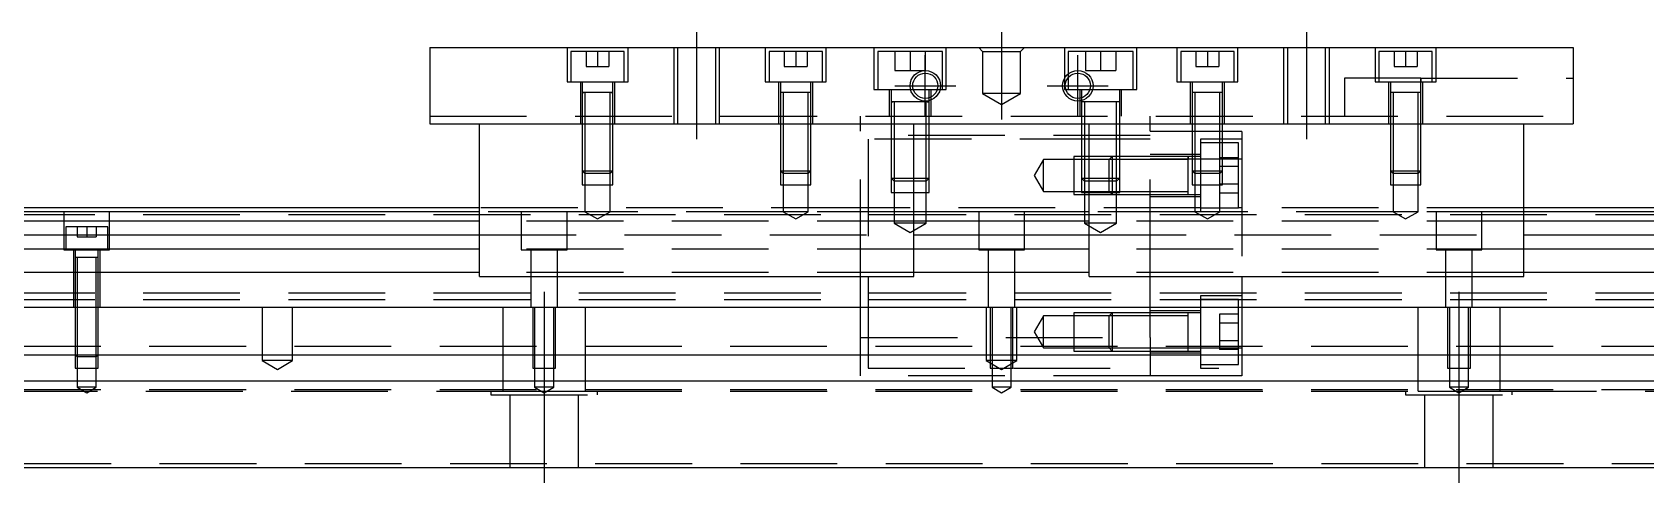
# Model space of a CAD drawing. Extents: x -10 to 840, y -259 to 102.
# Drawn here: x 192.9 to 404.5, y -223.3 to -164.3 of the extents above; entities that cross this region are included whole.
import ezdxf

# ---------------------------------------------------------------- set-up
doc = ezdxf.new("R2010")
doc.units = 0
doc.linetypes.add('CENTER', pattern=[50.8, 31.75, -6.35, 6.35, -6.35])
doc.linetypes.add('DASHED', pattern=[19.05, 12.7, -6.35])
doc.layers.get('0').update_dxf_attribs({"linetype": 'CONTINUOUS'})
doc.layers.add('CENTER', color=1, linetype='CENTER')

msp = doc.modelspace()

# ---------------------------------------------------------------- linework, layer by layer
at = {"color": 7, "linetype": 'CONTINUOUS'}
for p, q in [((245, -166.31), (245, -176.31)), ((245, -166.31), (395, -166.31)), ((395, -166.31), (395, -176.31)), ((335.500006, -173.41), (330.499994, -173.41)), ((245, -176.31), (395, -176.31)), ((251.5, -196.31), (251.5, -176.31)), ((308.5, -196.31), (308.5, -176.31)), ((331.5, -196.31), (331.5, -176.31)), ((388.5, -196.31), (388.5, -176.31)), ((251.5, -187.81), (0, -187.81)), ((251.5, -187.31), (60.5, -187.31)), ((331.5, -187.81), (308.5, -187.81)), ((585, -187.31), (388.5, -187.31)), ((640, -187.81), (388.5, -187.81)), ((251.5, -189.062272), (0, -189.062272)), ((331.5, -189.062272), (308.5, -189.062272)), ((640, -189.062272), (388.5, -189.062272)), ((0, -190.83668), (251.5, -190.83668)), ((308.5, -190.83668), (331.5, -190.83668)), ((388.5, -190.83668), (640, -190.83668)), ((251.5, -192.733076), (0, -192.733076)), ((331.5, -192.733076), (308.5, -192.733076)), ((640, -192.733076), (388.5, -192.733076)), ((251.5, -195.787372), (0, -195.787372)), ((251.5, -196.31), (308.5, -196.31)), ((331.5, -195.787372), (308.5, -195.787372)), ((331.5, -196.31), (388.5, -196.31)), ((640, -195.787372), (388.5, -195.787372)), ((0, -200.31), (640, -200.31)), ((640, -206.61), (0, -206.61)), ((640, -210.01), (0, -210.01)), ((0, -221.31), (640, -221.31))]:
    msp.add_line(p, q, dxfattribs=at)
at = {"color": 3, "linetype": 'DASHED'}
for p, q in [((263, -166.31), (263, -170.81)), ((270.5, -166.81), (263.5, -166.81)), ((263.5, -166.81), (263.5, -170.81)), ((265.5, -166.81), (265.5, -168.81)), ((267, -166.81), (267, -168.81)), ((268.5, -166.81), (268.5, -168.81)), ((270.5, -170.81), (270.5, -166.81)), ((271, -170.81), (271, -166.31)), ((277.000006, -166.31), (277.000006, -176.31)), ((277.5, -166.31), (277.5, -176.31)), ((282.5, -176.31), (282.5, -166.31)), ((282.999994, -176.31), (282.999994, -166.31)), ((289, -166.31), (289, -170.81)), ((296.5, -166.81), (289.5, -166.81)), ((289.5, -166.81), (289.5, -170.81)), ((291.5, -166.81), (291.5, -168.81)), ((293, -166.81), (293, -168.81)), ((294.5, -166.81), (294.5, -168.81)), ((296.5, -170.81), (296.5, -166.81)), ((297, -170.81), (297, -166.31)), ((303.25, -166.31), (303.25, -171.81)), ((312.25, -166.81), (303.75, -166.81)), ((303.75, -166.81), (303.75, -171.81)), ((306, -166.81), (306, -169.31)), ((308, -166.81), (308, -169.31)), ((310, -166.81), (310, -169.31)), ((312.25, -171.81), (312.25, -166.81)), ((312.75, -171.81), (312.75, -166.31)), ((317.5, -166.81), (317, -166.31)), ((317.5, -166.81), (317.5, -172.31)), ((317.5, -166.81), (322.5, -166.81)), ((322.5, -166.81), (323, -166.31)), ((322.5, -172.31), (322.5, -166.81)), ((328.25, -166.31), (328.25, -171.81)), ((337.25, -166.81), (328.75, -166.81)), ((328.75, -166.81), (328.75, -169.74875)), ((331, -166.81), (331, -169.31)), ((333, -166.81), (333, -169.31)), ((335, -166.81), (335, -169.31)), ((337.25, -171.81), (337.25, -166.81)), ((337.75, -171.81), (337.75, -166.31)), ((343, -166.31), (343, -170.81)), ((350.5, -166.81), (343.5, -166.81)), ((343.5, -166.81), (343.5, -170.81)), ((345.5, -166.81), (345.5, -168.81)), ((347, -166.81), (347, -168.81)), ((348.5, -166.81), (348.5, -168.81)), ((350.5, -170.81), (350.5, -166.81)), ((351, -170.81), (351, -166.31)), ((357.000006, -166.31), (357.000006, -176.31)), ((357.5, -166.31), (357.5, -176.31)), ((362.5, -176.31), (362.5, -166.31)), ((362.999994, -176.31), (362.999994, -166.31)), ((369, -166.31), (369, -170.81)), ((376.5, -166.81), (369.5, -166.81)), ((369.5, -166.81), (369.5, -170.81)), ((371.5, -166.81), (371.5, -168.81)), ((373, -166.81), (373, -168.81)), ((374.5, -166.81), (374.5, -168.81)), ((376.5, -170.81), (376.5, -166.81)), ((377, -170.81), (377, -166.31)), ((265.5, -168.81), (267, -168.81)), ((267, -168.81), (268.5, -168.81)), ((291.5, -168.81), (293, -168.81)), ((293, -168.81), (294.5, -168.81)), ((306, -169.31), (308, -169.31)), ((308, -169.31), (310, -169.31)), ((331, -169.31), (333, -169.31)), ((333, -169.31), (335, -169.31)), ((345.5, -168.81), (347, -168.81)), ((347, -168.81), (348.5, -168.81)), ((371.5, -168.81), (373, -168.81)), ((373, -168.81), (374.5, -168.81)), ((263, -170.81), (271, -170.81)), ((264.75, -170.81), (264.75, -176.31)), ((265, -170.81), (265, -172.21)), ((269, -172.21), (269, -170.81)), ((269.25, -176.31), (269.25, -170.81)), ((289, -170.81), (297, -170.81)), ((290.75, -170.81), (290.75, -176.31)), ((291, -170.81), (291, -172.21)), ((295, -172.21), (295, -170.81)), ((295.25, -176.31), (295.25, -170.81)), ((328.75, -169.74875), (328.75, -170.232968)), ((328.75, -170.232968), (328.75, -171.81)), ((343, -170.81), (351, -170.81)), ((344.75, -170.81), (344.75, -176.31)), ((345, -170.81), (345, -172.21)), ((349, -172.21), (349, -170.81)), ((349.25, -176.31), (349.25, -170.81)), ((375, -170.31), (365, -170.31)), ((365, -170.31), (365, -175.31)), ((369, -170.81), (377, -170.81)), ((370.75, -170.81), (370.75, -176.31)), ((371, -170.81), (371, -172.21)), ((375, -170.81), (375, -170.31)), ((375, -170.31), (395, -170.31)), ((375, -170.31), (375, -170.81)), ((375, -172.21), (375, -170.81)), ((375.25, -176.31), (375.25, -170.81)), ((269.000006, -172.21), (264.999994, -172.21)), ((269.000006, -172.21), (264.999994, -172.21)), ((265, -172.205), (265, -172.21)), ((265, -172.21), (265.216462, -172.21)), ((265.216708, -172.21), (265, -172.21)), ((265, -172.21), (265, -172.215)), ((265, -172.21), (265, -176.31)), ((268.783332, -172.21), (265.216708, -172.21)), ((265.35, -172.21), (265.35, -176.31)), ((268.65, -176.31), (268.65, -172.21)), ((269, -172.21), (268.783332, -172.21)), ((268.783538, -172.21), (269, -172.21)), ((269, -172.21), (269, -172.205)), ((269, -172.215), (269, -172.21)), ((269, -176.31), (269, -172.21)), ((295.000006, -172.21), (290.999994, -172.21)), ((295.000006, -172.21), (290.999994, -172.21)), ((295.000006, -172.21), (290.999994, -172.21)), ((291, -172.205), (291, -172.21)), ((291.216708, -172.21), (291, -172.21)), ((291, -172.21), (291, -172.215)), ((291, -172.21), (291, -176.31)), ((294.783332, -172.21), (291.216708, -172.21)), ((291.35, -172.21), (291.35, -176.31)), ((294.65, -176.31), (294.65, -172.21)), ((295, -172.21), (294.783332, -172.21)), ((295, -172.21), (295, -172.205)), ((295, -172.215), (295, -172.21)), ((295, -176.31), (295, -172.21)), ((303.25, -171.81), (312.75, -171.81)), ((305.25, -171.81), (305.25, -175.31)), ((310.500006, -173.41), (305.499994, -173.41)), ((310.500006, -173.41), (305.499994, -173.41)), ((305.5, -171.81), (305.5, -173.41)), ((305.5, -173.405), (305.5, -173.41)), ((305.5, -173.41), (305.757448, -173.41)), ((305.757468, -173.41), (305.5, -173.41)), ((305.5, -173.41), (305.5, -173.415)), ((305.5, -173.41), (305.5, -175.31)), ((310.013852, -173.41), (305.757468, -173.41)), ((305.9, -173.41), (305.9, -175.31)), ((310.242552, -173.41), (310.013852, -173.41)), ((310.1, -175.31), (310.1, -173.41)), ((310.5, -173.41), (310.242552, -173.41)), ((310.242602, -173.41), (310.5, -173.41)), ((310.5, -172.882418), (310.5, -171.81)), ((310.5, -173.246492), (310.5, -172.882418)), ((310.5, -173.41), (310.5, -173.246492)), ((310.5, -173.41), (310.5, -173.405)), ((310.5, -173.415), (310.5, -173.41)), ((310.5, -175.31), (310.5, -173.41)), ((310.75, -175.31), (310.75, -171.81)), ((322.5, -172.31), (317.5, -172.31)), ((317.5, -172.31), (320, -173.753376)), ((320, -173.753376), (322.5, -172.31)), ((328.25, -171.81), (337.75, -171.81)), ((330.25, -171.81), (330.25, -175.31)), ((330.5, -171.81), (330.5, -172.882418)), ((330.5, -172.882418), (330.5, -173.246492)), ((330.5, -173.246492), (330.5, -173.41)), ((330.5, -173.405), (330.5, -173.41)), ((330.757468, -173.41), (330.5, -173.41)), ((330.5, -173.41), (330.5, -173.415)), ((330.5, -173.41), (330.5, -175.31)), ((335.242552, -173.41), (330.757468, -173.41)), ((330.9, -173.41), (330.9, -175.31)), ((335.1, -175.31), (335.1, -173.41)), ((335.5, -173.41), (335.242552, -173.41)), ((335.5, -173.41), (335.5, -171.81)), ((335.5, -173.41), (335.5, -173.405)), ((335.5, -173.415), (335.5, -173.41)), ((335.5, -175.31), (335.5, -173.41)), ((335.75, -175.31), (335.75, -171.81)), ((349.000006, -172.21), (344.999994, -172.21)), ((349.000006, -172.21), (344.999994, -172.21)), ((345, -172.205), (345, -172.21)), ((345.216708, -172.21), (345, -172.21)), ((345, -172.21), (345, -172.215)), ((345, -172.21), (345, -176.31)), ((348.783332, -172.21), (345.216708, -172.21)), ((345.35, -172.21), (345.35, -176.31)), ((348.65, -176.31), (348.65, -172.21)), ((349, -172.21), (348.783332, -172.21)), ((349, -172.21), (349, -172.205)), ((349, -172.215), (349, -172.21)), ((349, -176.31), (349, -172.21)), ((375.000006, -172.21), (370.999994, -172.21)), ((375.000006, -172.21), (370.999994, -172.21)), ((375.000006, -172.21), (370.999994, -172.21)), ((375.000006, -172.21), (370.999994, -172.21)), ((371, -172.205), (371, -172.21)), ((371.216708, -172.21), (371, -172.21)), ((371, -172.21), (371, -176.31)), ((371, -172.21), (371, -172.215)), ((374.783332, -172.21), (371.216708, -172.21)), ((371.35, -172.21), (371.35, -176.31)), ((374.65, -176.31), (374.65, -172.21)), ((375, -172.21), (374.783332, -172.21)), ((375, -172.21), (375, -172.205)), ((375, -176.31), (375, -172.21)), ((375, -172.215), (375, -172.21)), ((245, -175.31), (395, -175.31)), ((301.5, -176.31), (301.5, -175.31)), ((305.5, -175.31), (305.5, -183.41)), ((305.500006, -175.31), (305.500006, -183.41)), ((305.9, -175.31), (305.9, -183.81)), ((310.1, -183.81), (310.1, -175.31)), ((310.499994, -183.41), (310.499994, -175.31)), ((310.5, -183.41), (310.5, -175.31)), ((330.5, -175.31), (330.5, -183.41)), ((330.500006, -175.31), (330.500006, -183.41)), ((330.9, -175.31), (330.9, -183.81)), ((335.1, -176.31), (335.1, -175.31)), ((335.499994, -176.31), (335.499994, -175.31)), ((335.5, -176.31), (335.5, -175.31)), ((339.5, -176.31), (339.5, -175.31)), ((265, -176.31), (265, -182.46)), ((265.000006, -176.31), (265.000002, -182.46)), ((265.35, -176.31), (265.35, -182.81)), ((268.65, -182.81), (268.65, -176.31)), ((268.999998, -182.46), (268.999994, -176.31)), ((269, -182.46), (269, -176.31)), ((291, -176.31), (291, -182.46)), ((291.000006, -176.31), (291.000002, -182.46)), ((291.35, -176.31), (291.35, -182.81)), ((294.65, -182.81), (294.65, -176.31)), ((294.999998, -182.46), (294.999994, -176.31)), ((295, -182.46), (295, -176.31)), ((301.5, -196.31), (301.5, -176.31)), ((335.1, -183.81), (335.1, -176.31)), ((335.499994, -183.410006), (335.499994, -176.31)), ((335.5, -183.41), (335.5, -176.31)), ((339.5, -196.31), (339.5, -176.31)), ((345, -177.31), (339.5, -177.31)), ((345, -176.31), (345, -182.46)), ((345.35, -177.31), (345, -177.31)), ((345.000006, -176.31), (345.000002, -182.46)), ((345.35, -176.31), (345.35, -182.81)), ((348.65, -177.31), (345.35, -177.31)), ((348.65, -182.81), (348.65, -176.31)), ((349, -177.31), (348.65, -177.31)), ((348.999998, -182.46), (348.999994, -176.31)), ((349, -182.46), (349, -176.31)), ((351.5, -177.31), (349, -177.31)), ((351.5, -177.31), (351.5, -180.940684)), ((371, -176.31), (371, -182.46)), ((371.000006, -176.31), (371.000002, -182.46)), ((371.35, -176.31), (371.35, -182.81)), ((374.65, -182.81), (374.65, -176.31)), ((374.999998, -182.46), (374.999994, -176.31)), ((375, -182.46), (375, -176.31)), ((339.5, -177.81), (301.5, -177.81)), ((302.5, -178.31), (302.5, -196.31)), ((335.1, -178.31), (302.5, -178.31)), ((335.5, -178.31), (335.1, -178.31)), ((339.5, -178.31), (335.5, -178.31)), ((346.1, -178.31), (346.1, -187.81)), ((351.5, -178.31), (346.1, -178.31)), ((348.65, -178.81), (346.1, -178.81)), ((349, -178.81), (348.65, -178.81)), ((351.1, -178.81), (349, -178.81)), ((351.1, -187.31), (351.1, -178.81)), ((325.5, -180.96), (324.287564, -183.06)), ((325.5, -185.16), (325.5, -180.96)), ((329.5, -180.96), (325.5, -180.96)), ((334.5, -180.560002), (329.5, -180.560006)), ((329.5, -180.560006), (329.5, -185.559994)), ((334.1, -180.96), (329.5, -180.96)), ((334.5, -180.56), (334.1, -180.96)), ((334.1, -183.81), (334.1, -180.96)), ((335.1, -180.96), (334.1, -180.96)), ((334.5, -180.56), (334.5, -183.81)), ((335.1, -180.56), (334.5, -180.56)), ((335.1, -180.560006), (334.5, -180.560002)), ((335.5, -180.56), (335.1, -180.56)), ((335.5, -180.560006), (335.1, -180.560006)), ((335.5, -180.96), (335.1, -180.96)), ((339.5, -180.56), (335.5, -180.56)), ((339.5, -180.560006), (335.5, -180.560006)), ((339.5, -180.96), (335.5, -180.96)), ((346.1, -180.31), (339.5, -180.31)), ((344.505, -180.56), (339.5, -180.56)), ((345, -180.940684), (339.5, -180.940684)), ((344.5, -180.96), (339.5, -180.96)), ((345, -180.56), (344.495, -180.56)), ((344.5, -183.06), (344.5, -180.559994)), ((344.5, -185.560006), (344.5, -180.559994)), ((344.5, -180.96), (344.5, -180.559994)), ((344.5, -180.56), (344.5, -180.817448)), ((344.5, -180.817468), (344.5, -180.56)), ((344.5, -180.817468), (344.5, -180.56)), ((344.5, -182.909954), (344.5, -180.817468)), ((344.5, -185.16), (344.5, -180.96)), ((345.35, -180.56), (345, -180.56)), ((345.35, -180.940684), (345, -180.940684)), ((346.1, -180.56), (345.35, -180.56)), ((348.65, -180.940684), (345.35, -180.940684)), ((348.6, -180.750598), (348.6, -181.9053)), ((351.1, -180.750598), (348.6, -180.750598)), ((348.6, -181.9053), (348.6, -184.2147)), ((351.1, -181.9053), (348.6, -181.9053)), ((349, -180.940684), (348.65, -180.940684)), ((351.5, -180.940684), (349, -180.940684)), ((351.5, -180.940684), (351.5, -196.31)), ((265, -182.46), (269, -182.46)), ((265, -182.46), (265.35, -182.81)), ((265.000002, -182.46), (265.000006, -184.31)), ((268.65, -182.81), (265.35, -182.81)), ((265.35, -182.81), (265.35, -184.31)), ((268.65, -182.81), (269, -182.46)), ((268.65, -184.31), (268.65, -182.81)), ((268.999994, -184.31), (268.999998, -182.46)), ((291, -182.46), (295, -182.46)), ((291, -182.46), (291.35, -182.81)), ((291.000002, -182.46), (291.000006, -184.31)), ((294.65, -182.81), (291.35, -182.81)), ((291.35, -182.81), (291.35, -184.31)), ((294.65, -182.81), (295, -182.46)), ((294.65, -184.31), (294.65, -182.81)), ((294.999994, -184.31), (294.999998, -182.46)), ((305.5, -183.41), (310.5, -183.41)), ((305.5, -183.41), (305.9, -183.81)), ((305.500006, -183.41), (305.500006, -185.31)), ((310.1, -183.81), (305.9, -183.81)), ((305.9, -183.81), (305.9, -185.31)), ((310.1, -183.81), (310.5, -183.41)), ((310.1, -185.31), (310.1, -183.81)), ((310.499994, -185.31), (310.499994, -183.41)), ((324.287564, -183.06), (325.5, -185.16)), ((330.5, -183.41), (335.5, -183.41)), ((330.5, -183.41), (330.9, -183.81)), ((330.500006, -183.41), (330.500006, -185.31)), ((335.1, -183.81), (330.9, -183.81)), ((330.9, -183.81), (330.9, -185.31)), ((334.1, -185.16), (334.1, -183.81)), ((334.5, -183.81), (334.5, -185.56)), ((335.1, -183.81), (335.5, -183.41)), ((335.1, -185.31), (335.1, -183.81)), ((335.499994, -185.31), (335.499994, -183.410006)), ((344.5, -185.302552), (344.5, -182.909954)), ((345, -182.46), (349, -182.46)), ((345, -182.46), (345.35, -182.81)), ((345.000002, -182.46), (345.000006, -184.31)), ((348.65, -182.81), (345.35, -182.81)), ((345.35, -182.81), (345.35, -184.31)), ((348.65, -182.81), (349, -182.46)), ((348.65, -184.31), (348.65, -182.81)), ((348.999994, -184.31), (348.999998, -182.46)), ((371, -182.46), (375, -182.46)), ((371, -182.46), (371.35, -182.81)), ((371.000002, -182.46), (371.000006, -184.31)), ((374.65, -182.81), (371.35, -182.81)), ((371.35, -182.81), (371.35, -184.31)), ((374.65, -182.81), (375, -182.46)), ((374.65, -184.31), (374.65, -182.81)), ((374.999994, -184.31), (374.999998, -182.46)), ((265.000006, -184.31), (268.999994, -184.31)), ((265.35, -184.31), (265.35, -187.81)), ((268.65, -187.81), (268.65, -184.31)), ((291.000006, -184.31), (294.999994, -184.31)), ((291.35, -184.31), (291.35, -187.81)), ((294.65, -187.81), (294.65, -184.31)), ((305.500006, -185.31), (310.499994, -185.31)), ((305.9, -185.31), (305.9, -189.31)), ((310.1, -189.31), (310.1, -185.31)), ((325.5, -185.16), (329.5, -185.16)), ((329.5, -185.16), (334.1, -185.16)), ((329.5, -185.559994), (334.5, -185.559994)), ((330.500006, -185.31), (335.499994, -185.31)), ((330.9, -185.31), (330.9, -189.31)), ((334.1, -185.16), (339.5, -185.16)), ((334.1, -185.16), (334.5, -185.56)), ((334.1, -185.16), (339.5, -185.16)), ((334.5, -185.559994), (339.5, -185.559994)), ((334.5, -185.56), (339.5, -185.559998)), ((335.1, -189.31), (335.1, -185.31)), ((339.5, -185.16), (344.5, -185.16)), ((339.5, -185.559998), (344.505, -185.56)), ((339.5, -185.81), (346.1, -185.81)), ((344.495, -185.56), (346.1, -185.56)), ((344.5, -185.560006), (344.5, -185.16)), ((344.5, -185.56), (344.5, -185.302552)), ((345.000006, -184.31), (348.999994, -184.31)), ((345.35, -184.31), (345.35, -187.81)), ((348.6, -184.2147), (348.6, -185.369402)), ((351.1, -184.2147), (348.6, -184.2147)), ((351.1, -185.369402), (348.6, -185.369402)), ((348.65, -187.81), (348.65, -184.31)), ((371.000006, -184.31), (374.999994, -184.31)), ((371.35, -184.31), (371.35, -187.81)), ((374.65, -187.81), (374.65, -184.31)), ((55, -188.185), (585, -188.185)), ((197, -187.81), (197, -192.81)), ((203, -192.81), (203, -187.81)), ((302.5, -187.31), (251.5, -187.31)), ((265.35, -187.81), (251.5, -187.81)), ((257, -187.81), (257, -192.81)), ((263, -192.81), (263, -187.81)), ((268.65, -187.81), (265.35, -187.81)), ((265.35, -187.81), (267, -188.762628)), ((267, -188.762628), (268.65, -187.81)), ((291.35, -187.81), (268.65, -187.81)), ((294.65, -187.81), (291.35, -187.81)), ((291.35, -187.81), (293, -188.762628)), ((293, -188.762628), (294.65, -187.81)), ((308.5, -187.81), (294.65, -187.81)), ((346.1, -187.31), (302.5, -187.31)), ((317, -187.81), (317, -192.81)), ((323, -192.81), (323, -187.81)), ((345.35, -187.81), (331.5, -187.81)), ((348.65, -187.81), (345.35, -187.81)), ((345.35, -187.81), (347, -188.762628)), ((346.1, -187.31), (351.1, -187.31)), ((347, -188.762628), (348.65, -187.81)), ((371.35, -187.81), (348.65, -187.81)), ((351.5, -187.31), (351.1, -187.31)), ((388.5, -187.31), (351.5, -187.31)), ((374.65, -187.81), (371.35, -187.81)), ((371.35, -187.81), (373, -188.762628)), ((373, -188.762628), (374.65, -187.81)), ((388.5, -187.81), (374.65, -187.81)), ((377, -187.81), (377, -192.81)), ((383, -192.81), (383, -187.81)), ((202.75, -189.81), (197.25, -189.81)), ((197.25, -189.81), (197.25, -192.81)), ((198.75, -189.81), (198.75, -191.11)), ((200, -189.81), (200, -191.11)), ((201.25, -189.81), (201.25, -191.11)), ((202.75, -192.81), (202.75, -189.81)), ((308.5, -189.062272), (251.5, -189.062272)), ((310.1, -189.31), (305.9, -189.31)), ((305.9, -189.31), (308, -190.522436)), ((308, -190.522436), (310.1, -189.31)), ((335.1, -189.31), (330.9, -189.31)), ((330.9, -189.31), (333, -190.522436)), ((388.5, -189.062272), (331.5, -189.062272)), ((333, -190.522436), (335.1, -189.31)), ((198.75, -191.11), (200, -191.11)), ((200, -191.11), (201.25, -191.11)), ((251.5, -190.83668), (308.5, -190.83668)), ((331.5, -190.83668), (388.5, -190.83668)), ((197, -192.81), (203, -192.81)), ((198.25, -192.81), (198.25, -200.31)), ((199.998804, -193.81), (198.499994, -193.81)), ((199.998804, -193.81), (198.499994, -193.81)), ((198.5, -192.81), (198.5, -193.81)), ((198.5, -193.805), (198.5, -193.81)), ((198.624678, -193.81), (198.5, -193.81)), ((198.624678, -193.81), (198.5, -193.81)), ((198.5, -193.81), (198.5, -200.31)), ((198.5, -193.81), (198.5, -193.815)), ((199.998804, -193.81), (198.624678, -193.81)), ((199.998804, -193.81), (198.624678, -193.81)), ((198.75, -193.81), (198.75, -200.31)), ((201.500006, -193.81), (199.998804, -193.81)), ((201.500006, -193.81), (199.998804, -193.81)), ((201.37533, -193.81), (199.998804, -193.81)), ((201.37533, -193.81), (199.998804, -193.81)), ((201.25, -200.31), (201.25, -193.81)), ((201.5, -193.81), (201.37533, -193.81)), ((201.5, -193.81), (201.37533, -193.81)), ((201.5, -193.81), (201.5, -192.81)), ((201.5, -193.81), (201.5, -193.805)), ((201.5, -200.31), (201.5, -193.81)), ((201.5, -193.815), (201.5, -193.81)), ((201.75, -200.31), (201.75, -192.81)), ((308.5, -192.733076), (251.5, -192.733076)), ((257, -192.81), (263, -192.81)), ((258.25, -192.81), (258.25, -200.31)), ((261.75, -200.31), (261.75, -192.81)), ((317, -192.81), (323, -192.81)), ((318.25, -192.81), (318.25, -200.31)), ((321.75, -200.31), (321.75, -192.81)), ((388.5, -192.733076), (331.5, -192.733076)), ((377, -192.81), (383, -192.81)), ((378.25, -192.81), (378.25, -200.31)), ((381.75, -200.31), (381.75, -192.81)), ((308.5, -195.787372), (251.5, -195.787372)), ((301.5, -200.31), (301.5, -196.31)), ((302.5, -196.31), (302.5, -200.31)), ((388.5, -195.787372), (331.5, -195.787372)), ((339.5, -200.31), (339.5, -196.31)), ((351.5, -196.31), (351.5, -208.31)), ((55, -198.435), (585, -198.435)), ((346.1, -198.81), (346.1, -208.31)), ((351.5, -198.81), (346.1, -198.81)), ((55, -199.31), (585, -199.31)), ((198.5, -200.31), (198.5, -206.56)), ((198.500006, -200.31), (198.500006, -206.560006)), ((198.75, -200.31), (198.75, -206.61)), ((201.25, -206.61), (201.25, -200.31)), ((201.499994, -206.560006), (201.499994, -200.31)), ((201.5, -206.56), (201.5, -200.31)), ((223, -200.31), (223, -207.31)), ((227, -207.31), (227, -200.31)), ((254.638098, -211.31), (254.638098, -200.31)), ((258.500006, -200.31), (258.500006, -206.61)), ((258.75, -200.31), (258.75, -208.31)), ((261.25, -208.31), (261.25, -200.31)), ((261.499994, -206.61), (261.499994, -200.31)), ((265.361902, -200.31), (265.361902, -211.31)), ((301.5, -204.31), (301.5, -200.31)), ((302.5, -200.31), (302.5, -206.61)), ((318, -200.31), (318, -207.31)), ((318.500006, -200.31), (318.500006, -206.61)), ((318.75, -200.31), (318.75, -208.31)), ((321.25, -208.31), (321.25, -200.31)), ((321.499994, -206.61), (321.499994, -200.31)), ((322, -207.31), (322, -200.31)), ((334.5, -201.060002), (329.5, -201.060006)), ((329.5, -201.060006), (329.5, -206.059994)), ((334.5, -201.06), (334.1, -201.46)), ((334.5, -201.06), (334.5, -206.06)), ((339.5, -201.06), (334.5, -201.06)), ((339.5, -201.060006), (334.5, -201.060002)), ((339.5, -204.31), (339.5, -200.31)), ((346.1, -200.81), (339.5, -200.81)), ((344.5, -201.06), (339.5, -201.06)), ((344.5, -201.06), (344.495, -201.06)), ((344.5, -203.409968), (344.5, -201.059994)), ((344.5, -203.56), (344.5, -201.059994)), ((344.5, -206.060006), (344.5, -201.059994)), ((344.5, -201.317468), (344.5, -201.06)), ((346.1, -201.06), (344.5, -201.06)), ((344.505, -201.06), (344.5, -201.06)), ((351.1, -199.31), (346.1, -199.31)), ((351.1, -200.31), (351.1, -199.31)), ((351.1, -206.61), (351.1, -200.31)), ((374.638098, -211.31), (374.638098, -200.31)), ((378.500006, -200.31), (378.500006, -206.61)), ((378.75, -200.31), (378.75, -208.31)), ((381.25, -208.31), (381.25, -200.31)), ((381.499994, -206.61), (381.499994, -200.31)), ((385.361902, -200.31), (385.361902, -211.31)), ((325.5, -201.46), (324.287564, -203.56)), ((325.5, -205.66), (325.5, -201.46)), ((329.5, -201.46), (325.5, -201.46)), ((334.1, -201.46), (329.5, -201.46)), ((334.1, -205.66), (334.1, -201.46)), ((339.5, -201.46), (334.1, -201.46)), ((344.5, -201.46), (339.5, -201.46)), ((344.5, -203.409954), (344.5, -201.317468)), ((348.6, -201.250598), (348.6, -202.4053)), ((351.1, -201.250598), (348.6, -201.250598)), ((351.1, -202.4053), (348.6, -202.4053)), ((348.6, -202.4053), (348.6, -204.7147)), ((301.5, -204.31), (339.5, -204.31)), ((301.5, -206.61), (301.5, -204.31)), ((324.287564, -203.56), (325.5, -205.66)), ((339.5, -204.31), (339.5, -206.61)), ((344.5, -203.76002), (344.5, -203.409954)), ((344.5, -206.060006), (344.5, -203.409968)), ((344.5, -205.802552), (344.5, -203.76002)), ((351.1, -204.7147), (348.6, -204.7147)), ((348.6, -204.7147), (348.6, -205.869402)), ((640, -205.46), (0, -205.46)), ((198.5, -206.56), (201.5, -206.56)), ((198.5, -206.56), (198.55, -206.61)), ((198.500006, -206.560006), (198.500006, -206.61)), ((198.500006, -206.61), (198.500006, -208.31)), ((198.55, -206.61), (198.75, -206.81)), ((198.75, -206.61), (198.75, -206.81)), ((201.25, -206.81), (198.75, -206.81)), ((198.75, -206.81), (198.75, -208.31)), ((201.25, -206.81), (201.25, -206.61)), ((201.25, -206.81), (201.45, -206.61)), ((201.25, -208.31), (201.25, -206.81)), ((201.45, -206.61), (201.5, -206.56)), ((201.499994, -206.61), (201.499994, -206.560006)), ((201.499994, -208.31), (201.499994, -206.61)), ((227, -207.31), (223, -207.31)), ((223, -207.31), (225, -208.4647)), ((225, -208.4647), (227, -207.31)), ((258.500006, -206.61), (258.500006, -208.31)), ((261.499994, -208.31), (261.499994, -206.61)), ((339.5, -206.585918), (301.5, -206.585918)), ((301.5, -209.31), (301.5, -206.61)), ((302.5, -206.61), (302.5, -208.31)), ((322, -207.31), (318, -207.31)), ((318, -207.31), (320, -208.4647)), ((318.500006, -206.61), (318.500006, -208.31)), ((320, -208.4647), (322, -207.31)), ((321.499994, -208.31), (321.499994, -206.61)), ((325.5, -205.66), (329.5, -205.66)), ((329.5, -205.66), (334.1, -205.66)), ((329.5, -206.059994), (334.5, -206.059998)), ((334.1, -205.66), (339.5, -205.66)), ((334.1, -205.66), (334.5, -206.06)), ((334.5, -206.059998), (339.5, -206.059994)), ((334.5, -206.06), (339.5, -206.06)), ((339.5, -205.66), (344.5, -205.66)), ((348.500006, -205.679316), (339.5, -205.679316)), ((339.5, -206.06), (344.5, -206.06)), ((339.5, -206.31), (346.1, -206.31)), ((339.5, -206.61), (339.5, -209.31)), ((344.495, -206.06), (344.5, -206.06)), ((344.5, -206.06), (344.5, -205.802552)), ((344.5, -206.06), (346.1, -206.06)), ((344.5, -206.06), (344.505, -206.06)), ((351.5, -205.679316), (348.500006, -205.679316)), ((351.1, -205.869402), (348.6, -205.869402)), ((351.1, -207.81), (351.1, -206.61)), ((378.500006, -206.61), (378.500006, -208.31)), ((381.499994, -208.31), (381.499994, -206.61)), ((198.500006, -208.31), (201.499994, -208.31)), ((198.75, -208.31), (198.75, -210.81)), ((201.25, -210.81), (201.25, -208.31)), ((258.500006, -208.31), (261.499994, -208.31)), ((258.75, -208.31), (258.75, -210.81)), ((261.25, -210.81), (261.25, -208.31)), ((339.5, -209.31), (301.5, -209.31)), ((302.5, -208.31), (339.5, -208.31)), ((318.500006, -208.31), (321.499994, -208.31)), ((318.75, -208.31), (318.75, -210.81)), ((321.25, -210.81), (321.25, -208.31)), ((351.5, -209.31), (339.5, -209.31)), ((346.1, -207.81), (348.500006, -207.81)), ((346.1, -208.31), (348.500006, -208.31)), ((348.500006, -207.81), (351.1, -207.81)), ((351.5, -208.31), (351.5, -209.31)), ((378.500006, -208.31), (381.499994, -208.31)), ((378.75, -208.31), (378.75, -210.81)), ((381.25, -210.81), (381.25, -208.31)), ((640, -211.16), (0, -211.16)), ((55.361902, -211.31), (254.638098, -211.31)), ((201.25, -210.81), (198.75, -210.81)), ((198.75, -210.81), (200, -211.531688)), ((200, -211.531688), (201.25, -210.81)), ((253, -211.31), (253, -211.81)), ((254.638098, -211.31), (265.361902, -211.31)), ((261.25, -210.81), (258.75, -210.81)), ((258.75, -210.81), (260, -211.531688)), ((260, -211.531688), (261.25, -210.81)), ((265.361902, -211.31), (374.638098, -211.31)), ((267, -211.81), (267, -211.31)), ((321.25, -210.81), (318.75, -210.81)), ((318.75, -210.81), (320, -211.531688)), ((320, -211.531688), (321.25, -210.81)), ((373, -211.31), (373, -211.81)), ((374.638098, -211.31), (385.361902, -211.31)), ((381.25, -210.81), (378.75, -210.81)), ((378.75, -210.81), (380, -211.531688)), ((380, -211.531688), (381.25, -210.81)), ((385.361902, -211.31), (584.638098, -211.31)), ((387, -211.81), (387, -211.31)), ((253, -211.81), (267, -211.81)), ((255.5, -211.81), (255.5, -221.31)), ((264.5, -221.31), (264.5, -211.81)), ((373, -211.81), (387, -211.81)), ((375.5, -211.81), (375.5, -221.31)), ((384.5, -221.31), (384.5, -211.81)), ((0, -220.81), (640, -220.81))]:
    msp.add_line(p, q, dxfattribs=at)
at = {"color": 3, "linetype": 'CONTINUOUS'}
for centre in [(310, -171.31), (330, -171.31)]:
    msp.add_circle(centre, 2, dxfattribs=at)
at = {"color": 7, "linetype": 'CONTINUOUS'}
for centre in [(310, -171.31), (330, -171.31)]:
    msp.add_circle(centre, 1.65, dxfattribs=at)
at = {"layer": 'CENTER', "color": 1, "linetype": 'CENTER'}
for p, q in [((280, -164.31), (280, -178.31)), ((320, -164.31), (320, -175.753376)), ((360, -164.31), (360, -178.31)), ((310, -175.31), (310, -167.31)), ((330, -175.31), (330, -167.31)), ((306, -171.31), (314, -171.31)), ((326, -171.31), (334, -171.31)), ((260, -198.31), (260, -223.31)), ((380, -198.31), (380, -223.31))]:
    msp.add_line(p, q, dxfattribs=at)

doc.saveas('drawing.dxf')
